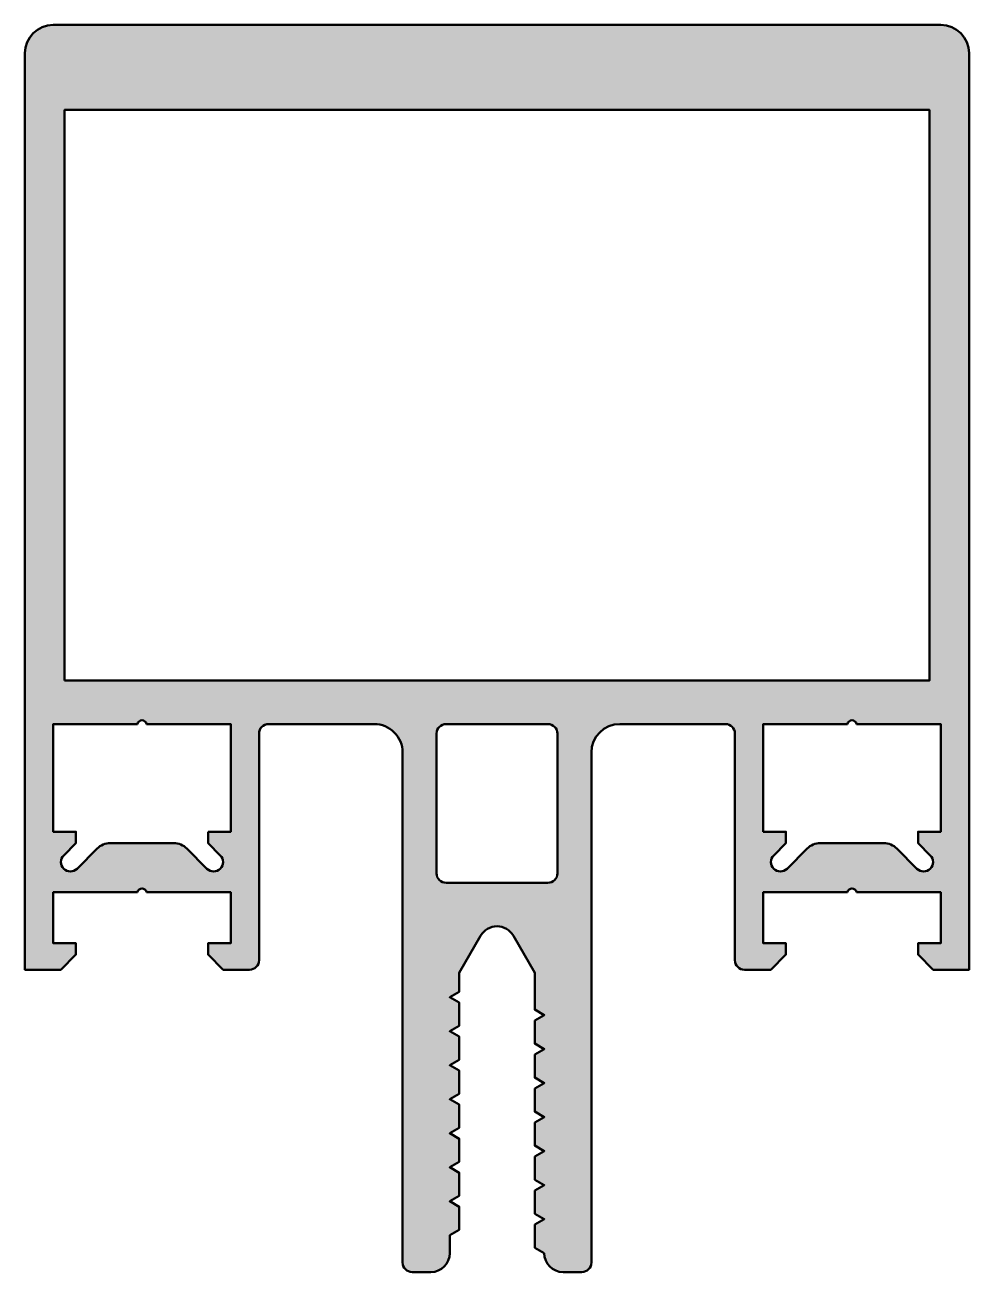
# Model space of a CAD drawing. Extents: x -25 to 25, y -16 to 50.
import ezdxf

# ---------------------------------------------------------------- set-up
doc = ezdxf.new("R2010")
doc.units = 0
doc.layers.add('0S-Alu contour', color=7, linetype='Continuous', lineweight=50)
doc.layers.add('0S-Alu hatch', color=252, linetype='Continuous', lineweight=25)

# ---------------------------------------------------------------- blocks, each defined once
blk = doc.blocks.new('322250__2073F92D_DF3F_45FE_99E7_DADFF47386CA_')
at = {"layer": '0S-Alu hatch'}
h = blk.add_hatch(color=256, dxfattribs=at)
edge = h.paths.add_edge_path()
edge.add_arc((-23.49999999999996, 48.49999999999994), 1.500000000000056, 90, 180)
edge.add_line((-25.00000000000002, 48.49999999999994), (-25.00000000000002, 0))
edge.add_line((-25.00000000000002, 0), (-23.09999999999998, 0))
edge.add_line((-23.09999999999998, 0), (-22.29999999999997, 0.7999999999999261))
edge.add_line((-22.29999999999997, 0.7999999999999261), (-22.30000000000003, 1.399999999999977))
edge.add_line((-22.30000000000003, 1.399999999999977), (-23.50000000000001, 1.399999999999977))
edge.add_line((-23.50000000000001, 1.399999999999977), (-23.50000000000001, 4.099999999999937))
edge.add_line((-23.50000000000001, 4.099999999999937), (-19.04494897427834, 4.099999999999965))
edge.add_ellipse((-18.80000000000002, 4.049999999999926), major_axis=(-0.2500000000000059, 0), ratio=1, start_angle=191.5369590328246, end_angle=348.46304096717546, ccw=False)
edge.add_line((-18.55505102572171, 4.099999999999965), (-14.10000000000003, 4.099999999999937))
edge.add_line((-14.10000000000003, 4.099999999999937), (-14.10000000000003, 1.399999999999977))
edge.add_line((-14.10000000000003, 1.399999999999977), (-15.30000000000008, 1.399999999999977))
edge.add_line((-15.30000000000008, 1.399999999999977), (-15.30000000000008, 0.8000000000000113))
edge.add_line((-15.30000000000008, 0.8000000000000113), (-14.50000000000001, -2.84e-14))
edge.add_line((-14.50000000000001, -2.84e-14), (-13.09999999999998, -2.84e-14))
edge.add_arc((-13.10000000000002, 0.5000000000000142), 0.5000000000000427, 270.0000000000049, 360)
edge.add_line((-12.59999999999998, 0.5000000000000142), (-12.60000000000004, 12.5))
edge.add_ellipse((-12.10000000000005, 12.49999999999998), major_axis=(-0.4999999999999876, 0), ratio=1, start_angle=269.9999999999986, end_angle=360, ccw=False)
edge.add_line((-12.10000000000003, 12.99999999999997), (-6.500000000000014, 12.99999999999991))
edge.add_ellipse((-6.500000000000013, 11.49999999999986), major_axis=(-1.500000000000055, 0), ratio=1, start_angle=180, end_angle=270, ccw=False)
edge.add_line((-4.999999999999957, 11.49999999999986), (-4.999999999999957, -15.50000000000003))
edge.add_arc((-4.499999999999978, -15.5), 0.4999999999999787, 180, 270.0000000000025)
edge.add_line((-4.499999999999957, -15.99999999999998), (-3.499999999999957, -15.99999999999998))
edge.add_arc((-3.499999999999971, -14.99999999999997), 1.000000000000014, 270.0000000000008, 360)
edge.add_line((-2.499999999999957, -14.99999999999997), (-2.499999999999957, -14.05277679671569))
edge.add_line((-2.499999999999957, -14.05277679671569), (-1.999999999999957, -13.76410166212084))
edge.add_line((-1.999999999999957, -13.76410166212084), (-1.999999999999957, -12.54145193131049))
edge.add_line((-1.999999999999957, -12.54145193131049), (-2.499999999999957, -12.25277679671566))
edge.add_line((-2.499999999999957, -12.25277679671566), (-1.999999999999957, -11.96410166212085))
edge.add_line((-1.999999999999957, -11.96410166212085), (-1.999999999999957, -10.74145193131048))
edge.add_line((-1.999999999999957, -10.74145193131048), (-2.499999999999957, -10.45277679671565))
edge.add_line((-2.499999999999957, -10.45277679671565), (-1.999999999999957, -10.16410166212083))
edge.add_line((-1.999999999999957, -10.16410166212083), (-1.999999999999957, -8.941451931310468))
edge.add_line((-1.999999999999957, -8.941451931310468), (-2.499999999999957, -8.652776796715614))
edge.add_line((-2.499999999999957, -8.652776796715614), (-1.999999999999957, -8.364101662120817))
edge.add_line((-1.999999999999957, -8.364101662120817), (-1.999999999999957, -7.141451931310456))
edge.add_line((-1.999999999999957, -7.141451931310456), (-2.499999999999957, -6.85277679671563))
edge.add_line((-2.499999999999957, -6.85277679671563), (-1.999999999999957, -6.564101662120805))
edge.add_line((-1.999999999999957, -6.564101662120805), (-1.999999999999957, -5.341451931310416))
edge.add_line((-1.999999999999957, -5.341451931310416), (-2.499999999999957, -5.052776796715619))
edge.add_line((-2.499999999999957, -5.052776796715619), (-1.999999999999957, -4.764101662120793))
edge.add_line((-1.999999999999957, -4.764101662120793), (-1.999999999999957, -3.541451931310405))
edge.add_line((-1.999999999999957, -3.541451931310405), (-2.499999999999957, -3.252776796715608))
edge.add_line((-2.499999999999957, -3.252776796715608), (-1.999999999999957, -2.964101662120782))
edge.add_line((-1.999999999999957, -2.964101662120782), (-1.999999999999957, -1.741451931310393))
edge.add_line((-1.999999999999957, -1.741451931310393), (-2.499999999999957, -1.452776796715596))
edge.add_line((-2.499999999999957, -1.452776796715596), (-1.999999999999957, -1.164101662120799))
edge.add_line((-1.999999999999957, -1.164101662120799), (-1.999999999999957, -0.1641016621207996))
edge.add_line((-1.999999999999957, -0.1641016621207996), (-0.8660253585603783, 1.800000000000011))
edge.add_ellipse((4.52240407e-08, 1.300000000000025), major_axis=(-0.9999999999999758, 0), ratio=1, start_angle=209.9999999999998, end_angle=330.00000000000017, ccw=False)
edge.add_line((0.8660254490084611, 1.800000000000011), (1.999999999999985, -0.1641015681547913))
edge.add_line((1.999999999999985, -0.1641015681547913), (1.999999999999985, -2.111324865405094))
edge.add_line((1.999999999999985, -2.111324865405094), (2.499999999999985, -2.39999999999992))
edge.add_line((2.499999999999985, -2.39999999999992), (1.999999999999928, -2.688675134594689))
edge.add_line((1.999999999999928, -2.688675134594689), (1.999999999999985, -3.911324865405134))
edge.add_line((1.999999999999985, -3.911324865405134), (2.499999999999985, -4.19999999999996))
edge.add_line((2.499999999999985, -4.19999999999996), (1.999999999999928, -4.488675134594785))
edge.add_line((1.999999999999928, -4.488675134594785), (1.999999999999928, -5.711324865405117))
edge.add_line((1.999999999999928, -5.711324865405117), (2.499999999999985, -5.999999999999943))
edge.add_line((2.499999999999985, -5.999999999999943), (1.999999999999928, -6.28867513459474))
edge.add_line((1.999999999999928, -6.28867513459474), (1.999999999999985, -7.511324865405157))
edge.add_line((1.999999999999985, -7.511324865405157), (2.499999999999985, -7.799999999999954))
edge.add_line((2.499999999999985, -7.799999999999954), (1.999999999999928, -8.088675134594835))
edge.add_line((1.999999999999928, -8.088675134594835), (1.999999999999928, -9.31132486540514))
edge.add_line((1.999999999999928, -9.31132486540514), (2.499999999999985, -9.599999999999964))
edge.add_line((2.499999999999985, -9.599999999999964), (1.999999999999928, -9.888675134594761))
edge.add_line((1.999999999999928, -9.888675134594761), (1.999999999999985, -11.11132486540518))
edge.add_line((1.999999999999985, -11.11132486540518), (2.499999999999985, -11.39999999999999))
edge.add_line((2.499999999999985, -11.39999999999999), (1.999999999999928, -11.68867513459487))
edge.add_line((1.999999999999928, -11.68867513459487), (1.999999999999928, -12.91132486540516))
edge.add_line((1.999999999999928, -12.91132486540516), (2.499999999999985, -13.19999999999997))
edge.add_line((2.499999999999985, -13.19999999999997), (1.999999999999985, -13.4886751345948))
edge.add_line((1.999999999999985, -13.4886751345948), (1.999999999999928, -14.71132486540521))
edge.add_line((1.999999999999928, -14.71132486540521), (2.499999999999928, -14.99999999999997))
edge.add_arc((3.499999999999936, -14.99999999999997), 1.000000000000007, 180, 269.9999999999996)
edge.add_line((3.499999999999928, -15.99999999999998), (4.500000000000042, -16))
edge.add_arc((4.500000000000056, -15.50000000000001), 0.4999999999999858, 269.9999999999984, 360)
edge.add_line((5.000000000000042, -15.50000000000001), (4.999999999999928, 11.49999999999988))
edge.add_ellipse((6.499999999999971, 11.49999999999993), major_axis=(-1.500000000000042, 0), ratio=1, start_angle=270.00000000000165, end_angle=360, ccw=False)
edge.add_line((6.499999999999928, 12.99999999999997), (12.10000000000001, 12.99999999999997))
edge.add_ellipse((12.10000000000001, 12.49999999999997), major_axis=(-0.5000000000000018, 0), ratio=1, start_angle=180, end_angle=269.99999999999983, ccw=False)
edge.add_line((12.60000000000001, 12.49999999999997), (12.59999999999995, 0.5))
edge.add_arc((13.09999999999998, 0.5000000000000285), 0.5000000000000285, 180, 270.0000000000033)
edge.add_line((13.10000000000001, 0), (14.49999999999993, 0))
edge.add_line((14.49999999999993, 0), (15.30000000000011, 0.8000000000000397))
edge.add_line((15.30000000000011, 0.8000000000000397), (15.3, 1.399999999999977))
edge.add_line((15.3, 1.399999999999977), (14.10000000000001, 1.399999999999977))
edge.add_line((14.10000000000001, 1.399999999999977), (14.10000000000001, 4.099999999999937))
edge.add_line((14.10000000000001, 4.099999999999937), (18.55505102572168, 4.099999999999965))
edge.add_ellipse((18.8, 4.049999999999926), major_axis=(-0.2500000000000059, 0), ratio=1, start_angle=191.5369590328246, end_angle=348.46304096717546, ccw=False)
edge.add_line((19.04494897427831, 4.099999999999965), (23.49999999999999, 4.099999999999937))
edge.add_line((23.49999999999999, 4.099999999999937), (23.49999999999999, 1.399999999999977))
edge.add_line((23.49999999999999, 1.399999999999977), (22.3, 1.399999999999977))
edge.add_line((22.3, 1.399999999999977), (22.3, 0.799999999999983))
edge.add_line((22.3, 0.799999999999983), (23.09999999999995, 2.84e-14))
edge.add_line((23.09999999999995, 2.84e-14), (24.99999999999999, -5.68e-14))
edge.add_line((24.99999999999999, -5.68e-14), (24.99999999999999, 48.5))
edge.add_arc((23.49999999999999, 48.5), 1.5, 0, 90)
edge.add_line((23.49999999999999, 50), (-23.49999999999996, 50))
h.paths.add_polyline_path([(-22.89999999999999, 15.29999999999998), (-22.90000000000005, 45.49999999999999), (22.90000000000002, 45.50000000000003), (22.89999999999991, 15.30000000000004)])
edge = h.paths.add_edge_path()
edge.add_line((-15.30000000000002, 7.300000000000011), (-15.30000000000008, 6.700000000000045))
edge.add_line((-15.30000000000008, 6.700000000000045), (-14.65355339059341, 6.053553390593322))
edge.add_ellipse((-15.00710678118671, 5.700000000000017), major_axis=(-0.5000000000000342, 0), ratio=1, start_angle=45.000000000005684, end_angle=225.0000000000012, ccw=False)
edge.add_line((-15.36066017177997, 5.346446609406683), (-16.42132034355974, 6.407106781186513))
edge.add_arc((-17.12842712474636, 5.699999999999882), 1.000000000000106, 45.00000000000059, 89.99999999999959)
edge.add_line((-17.12842712474635, 6.699999999999988), (-20.47157287525358, 6.700000000000017))
edge.add_arc((-20.4715728752536, 5.699999999999675), 1.000000000000339, 89.9999999999992, 134.9999999999982)
edge.add_line((-21.17867965644037, 6.407106781186485), (-22.23933982822008, 5.346446609406683))
edge.add_ellipse((-22.59289321881337, 5.700000000000002), major_axis=(-0.5000000000000443, 0), ratio=1, start_angle=-44.999999999997726, end_angle=134.9999999999977, ccw=False)
edge.add_line((-22.94644660940669, 6.053553390593293), (-22.30000000000003, 6.700000000000017))
edge.add_line((-22.30000000000003, 6.700000000000017), (-22.30000000000003, 7.300000000000011))
edge.add_line((-22.30000000000003, 7.300000000000011), (-23.50000000000007, 7.300000000000011))
edge.add_line((-23.50000000000007, 7.300000000000011), (-23.49999999999996, 13))
edge.add_line((-23.49999999999996, 13), (-19.04494897427834, 13))
edge.add_ellipse((-18.80000000000002, 12.94999999999996), major_axis=(-0.2500000000000059, 0), ratio=1, start_angle=191.5369590328246, end_angle=348.46304096717546, ccw=False)
edge.add_line((-18.55505102572171, 13), (-14.10000000000003, 13))
edge.add_line((-14.10000000000003, 13), (-14.10000000000003, 7.300000000000011))
edge.add_line((-14.10000000000003, 7.300000000000011), (-15.30000000000002, 7.300000000000011))
edge = h.paths.add_edge_path()
edge.add_ellipse((-2.699999999999974, 12.49999999999997), major_axis=(-0.5000000000000285, 0), ratio=1, start_angle=270.00000000000324, end_angle=360, ccw=False)
edge.add_line((-2.700000000000002, 13), (2.699999999999917, 12.99999999999994))
edge.add_ellipse((2.699999999999945, 12.49999999999991), major_axis=(-0.5000000000000285, 0), ratio=1, start_angle=180, end_angle=270.00000000000324, ccw=False)
edge.add_line((3.199999999999974, 12.49999999999994), (3.199999999999974, 5.099999999999937))
edge.add_ellipse((2.700000000000002, 5.099999999999937), major_axis=(-0.4999999999999716, 0), ratio=1, start_angle=90.00000000000318, end_angle=180, ccw=False)
edge.add_line((2.700000000000031, 4.599999999999965), (-2.699999999999945, 4.599999999999937))
edge.add_ellipse((-2.699999999999931, 5.099999999999894), major_axis=(-0.4999999999999574, 0), ratio=1, start_angle=0, end_angle=89.9999999999983, ccw=False)
edge.add_line((-3.199999999999889, 5.099999999999909), (-3.200000000000002, 12.49999999999997))
edge = h.paths.add_edge_path()
edge.add_line((14.10000000000001, 7.300000000000011), (14.10000000000001, 13))
edge.add_line((14.10000000000001, 13), (18.55505102572168, 13))
edge.add_ellipse((18.8, 12.94999999999996), major_axis=(-0.2500000000000059, 0), ratio=1, start_angle=191.5369590328246, end_angle=348.46304096717546, ccw=False)
edge.add_line((19.04494897427831, 13), (23.49999999999999, 13))
edge.add_line((23.49999999999999, 13), (23.49999999999999, 7.300000000000011))
edge.add_line((23.49999999999999, 7.300000000000011), (22.3, 7.300000000000011))
edge.add_line((22.3, 7.300000000000011), (22.3, 6.69999999999996))
edge.add_line((22.3, 6.69999999999996), (22.94644660940655, 6.053553390593322))
edge.add_ellipse((22.59289321881329, 5.700000000000002), major_axis=(-0.5000000000000241, 0), ratio=1, start_angle=45.00000000000921, end_angle=225.0000000000046, ccw=False)
edge.add_line((22.23933982822005, 5.346446609406655), (21.17867965644022, 6.407106781186541))
edge.add_arc((20.47157287525354, 5.699999999999853), 1.000000000000191, 45.00000000000043, 89.99999999999939)
edge.add_line((20.47157287525356, 6.700000000000045), (17.12842712474615, 6.699999999999961))
edge.add_arc((17.12842712474621, 5.700000000000073), 0.9999999999998868, 90.00000000000325, 135.0000000000023)
edge.add_line((16.42132034355971, 6.407106781186513), (15.36066017178, 5.346446609406712))
edge.add_ellipse((15.00710678118668, 5.700000000000017), major_axis=(-0.5000000000000543, 0), ratio=1, start_angle=-44.9999999999942, end_angle=135.0000000000012, ccw=False)
edge.add_line((14.65355339059333, 6.053553390593293), (15.30000000000005, 6.69999999999996))
edge.add_line((15.30000000000005, 6.69999999999996), (15.30000000000005, 7.300000000000011))
edge.add_line((15.30000000000005, 7.300000000000011), (14.10000000000001, 7.300000000000011))
at = {"layer": '0S-Alu contour', "color": 7}
for points in [[(23.49999999999999, 50), (-23.49999999999996, 50)], [(-25.00000000000002, 48.49999999999994), (-25.00000000000002, 0), (-23.09999999999998, 0), (-22.29999999999997, 0.7999999999999261), (-22.30000000000003, 1.399999999999977), (-23.50000000000001, 1.399999999999977), (-23.50000000000001, 4.099999999999937), (-19.04494897427834, 4.099999999999965)], [(19.04494897427831, 4.099999999999965), (23.49999999999999, 4.099999999999937), (23.49999999999999, 1.399999999999977), (22.3, 1.399999999999977), (22.3, 0.799999999999983), (23.09999999999995, 2.84e-14), (24.99999999999999, -5.68e-14), (24.99999999999999, 48.5)], [(-22.89999999999999, 15.29999999999998), (-22.90000000000005, 45.49999999999999), (22.90000000000002, 45.50000000000003), (22.89999999999991, 15.30000000000004), (-22.89999999999999, 15.29999999999998)], [(-22.94644660940669, 6.053553390593293), (-22.30000000000003, 6.700000000000017), (-22.30000000000003, 7.300000000000011), (-23.50000000000007, 7.300000000000011), (-23.49999999999996, 13), (-19.04494897427834, 13)], [(-18.55505102572171, 13), (-14.10000000000003, 13), (-14.10000000000003, 7.300000000000011), (-15.30000000000002, 7.300000000000011)], [(-12.10000000000003, 12.99999999999997), (-6.500000000000014, 12.99999999999991)], [(-2.700000000000002, 13), (2.699999999999917, 12.99999999999994)], [(6.499999999999928, 12.99999999999997), (12.10000000000001, 12.99999999999997)], [(14.10000000000001, 7.300000000000011), (14.10000000000001, 13), (18.55505102572168, 13)], [(19.04494897427831, 13), (23.49999999999999, 13), (23.49999999999999, 7.300000000000011), (22.3, 7.300000000000011), (22.3, 6.69999999999996), (22.94644660940655, 6.053553390593322)], [(-12.59999999999998, 0.5000000000000142), (-12.60000000000004, 12.5)], [(-3.199999999999889, 5.099999999999909), (-3.200000000000002, 12.49999999999997)], [(3.199999999999974, 12.49999999999994), (3.199999999999974, 5.099999999999937)], [(12.60000000000001, 12.49999999999997), (12.59999999999995, 0.5)], [(-4.999999999999957, 11.49999999999986), (-4.999999999999957, -15.50000000000003)], [(5.000000000000042, -15.50000000000001), (4.999999999999928, 11.49999999999988)], [(-15.30000000000002, 7.300000000000011), (-15.30000000000008, 6.700000000000045), (-14.65355339059341, 6.053553390593322)], [(14.65355339059333, 6.053553390593293), (15.30000000000005, 6.69999999999996), (15.30000000000005, 7.300000000000011), (14.10000000000001, 7.300000000000011)], [(-17.12842712474635, 6.699999999999988), (-20.47157287525358, 6.700000000000017)], [(20.47157287525356, 6.700000000000045), (17.12842712474615, 6.699999999999961)], [(-21.17867965644037, 6.407106781186485), (-22.23933982822008, 5.346446609406683)], [(-15.36066017177997, 5.346446609406683), (-16.42132034355974, 6.407106781186513)], [(16.42132034355971, 6.407106781186513), (15.36066017178, 5.346446609406712)], [(22.23933982822005, 5.346446609406655), (21.17867965644022, 6.407106781186541)], [(-18.55505102572171, 4.099999999999965), (-14.10000000000003, 4.099999999999937), (-14.10000000000003, 1.399999999999977), (-15.30000000000008, 1.399999999999977), (-15.30000000000008, 0.8000000000000113), (-14.50000000000001, -2.84e-14), (-13.09999999999998, -2.84e-14)], [(2.700000000000031, 4.599999999999965), (-2.699999999999945, 4.599999999999937)], [(13.10000000000001, 0), (14.49999999999993, 0), (15.30000000000011, 0.8000000000000397), (15.3, 1.399999999999977), (14.10000000000001, 1.399999999999977), (14.10000000000001, 4.099999999999937), (18.55505102572168, 4.099999999999965)], [(-2.499999999999957, -14.99999999999997), (-2.499999999999957, -14.05277679671569), (-1.999999999999957, -13.76410166212084), (-1.999999999999957, -12.54145193131049), (-2.499999999999957, -12.25277679671566), (-1.999999999999957, -11.96410166212085), (-1.999999999999957, -10.74145193131048), (-2.499999999999957, -10.45277679671565), (-1.999999999999957, -10.16410166212083), (-1.999999999999957, -8.941451931310468), (-2.499999999999957, -8.652776796715614), (-1.999999999999957, -8.364101662120817), (-1.999999999999957, -7.141451931310456), (-2.499999999999957, -6.85277679671563), (-1.999999999999957, -6.564101662120805), (-1.999999999999957, -5.341451931310416), (-2.499999999999957, -5.052776796715619), (-1.999999999999957, -4.764101662120793), (-1.999999999999957, -3.541451931310405), (-2.499999999999957, -3.252776796715608), (-1.999999999999957, -2.964101662120782), (-1.999999999999957, -1.741451931310393), (-2.499999999999957, -1.452776796715596), (-1.999999999999957, -1.164101662120799), (-1.999999999999957, -0.1641016621207996), (-0.8660253585603783, 1.800000000000011)], [(0.8660254490084611, 1.800000000000011), (1.999999999999985, -0.1641015681547913), (1.999999999999985, -2.111324865405094), (2.499999999999985, -2.39999999999992), (1.999999999999928, -2.688675134594689), (1.999999999999985, -3.911324865405134), (2.499999999999985, -4.19999999999996), (1.999999999999928, -4.488675134594785), (1.999999999999928, -5.711324865405117), (2.499999999999985, -5.999999999999943), (1.999999999999928, -6.28867513459474), (1.999999999999985, -7.511324865405157), (2.499999999999985, -7.799999999999954), (1.999999999999928, -8.088675134594835), (1.999999999999928, -9.31132486540514), (2.499999999999985, -9.599999999999964), (1.999999999999928, -9.888675134594761), (1.999999999999985, -11.11132486540518), (2.499999999999985, -11.39999999999999), (1.999999999999928, -11.68867513459487), (1.999999999999928, -12.91132486540516), (2.499999999999985, -13.19999999999997), (1.999999999999985, -13.4886751345948), (1.999999999999928, -14.71132486540521), (2.499999999999928, -14.99999999999997)], [(-4.499999999999957, -15.99999999999998), (-3.499999999999957, -15.99999999999998)], [(3.499999999999928, -15.99999999999998), (4.500000000000042, -16)]]:
    blk.add_lwpolyline(points, dxfattribs=at)
for centre, radius, start, end in [((-23.49999999999996, 48.49999999999994), 1.500000000000056, 90, 180), ((23.49999999999999, 48.5), 1.5, 0, 90), ((-20.4715728752536, 5.699999999999675), 1.000000000000339, 89.9999999999992, 134.9999999999982), ((-17.12842712474636, 5.699999999999882), 1.000000000000106, 45.00000000000059, 89.99999999999959), ((17.12842712474621, 5.700000000000073), 0.9999999999998868, 90.00000000000325, 135.0000000000023), ((20.47157287525354, 5.699999999999853), 1.000000000000191, 45.00000000000043, 89.99999999999939), ((-13.10000000000002, 0.5000000000000142), 0.5000000000000427, 270.0000000000049, 0), ((13.09999999999998, 0.5000000000000285), 0.5000000000000285, 180, 270.0000000000033), ((-3.499999999999971, -14.99999999999997), 1.000000000000014, 270.0000000000008, 0), ((3.499999999999936, -14.99999999999997), 1.000000000000007, 180, 269.9999999999996), ((-4.499999999999978, -15.5), 0.4999999999999787, 180, 270.0000000000025), ((4.500000000000056, -15.50000000000001), 0.4999999999999858, 269.9999999999984, 0)]:
    blk.add_arc(centre, radius, start, end, dxfattribs=at)
at = {"layer": '0S-Alu contour', "color": 7, "extrusion": (0, 0, -1)}
for centre, radius, start, end in [((18.80000000000002, 12.94999999999996), 0.2500000000000059, 11.53695903282453, 168.4630409671754), ((12.10000000000005, 12.49999999999998), 0.4999999999999876, 0, 90.00000000000142), ((6.500000000000013, 11.49999999999986), 1.500000000000055, 89.99999999999999, 180), ((2.699999999999974, 12.49999999999997), 0.5000000000000285, 0, 89.99999999999675), ((-2.699999999999945, 12.49999999999991), 0.5000000000000285, 89.99999999999675, 180), ((-6.499999999999971, 11.49999999999993), 1.500000000000042, 0, 89.99999999999837), ((-12.10000000000001, 12.49999999999997), 0.5000000000000018, 90.00000000000018, 180), ((-18.8, 12.94999999999996), 0.2500000000000059, 11.53695903282453, 168.4630409671754), ((22.59289321881337, 5.700000000000002), 0.5000000000000443, 225.0000000000023, 44.99999999999769), ((15.00710678118671, 5.700000000000017), 0.5000000000000342, 134.9999999999988, 314.9999999999943), ((-15.00710678118668, 5.700000000000017), 0.5000000000000543, 224.9999999999988, 44.99999999999425), ((-22.59289321881329, 5.700000000000002), 0.5000000000000241, 134.9999999999954, 314.9999999999908), ((2.699999999999931, 5.099999999999894), 0.4999999999999574, 270.0000000000017, 0), ((-2.700000000000002, 5.099999999999937), 0.4999999999999716, 180, 269.9999999999968), ((18.80000000000002, 4.049999999999926), 0.2500000000000059, 11.53695903282453, 168.4630409671754), ((-18.8, 4.049999999999926), 0.2500000000000059, 11.53695903282453, 168.4630409671754), ((-4.52240407e-08, 1.300000000000025), 0.9999999999999758, 29.99999999999985, 150.0000000000002)]:
    blk.add_arc(centre, radius, start, end, dxfattribs=at)
blk = doc.blocks.new('322250__7A3F6A78_A7B3_489E_8CA6_E3299E0AEAB2_')
at = {"layer": '0S-Alu contour', "color": 7}
blk.add_blockref('322250__2073F92D_DF3F_45FE_99E7_DADFF47386CA_', (0, 0), dxfattribs=at)

msp = doc.modelspace()

# ---------------------------------------------------------------- block references
at = {"layer": '0S-Alu contour', "color": 7}
msp.add_blockref('322250__7A3F6A78_A7B3_489E_8CA6_E3299E0AEAB2_', (0, 0), dxfattribs=at)

doc.saveas('drawing.dxf')
